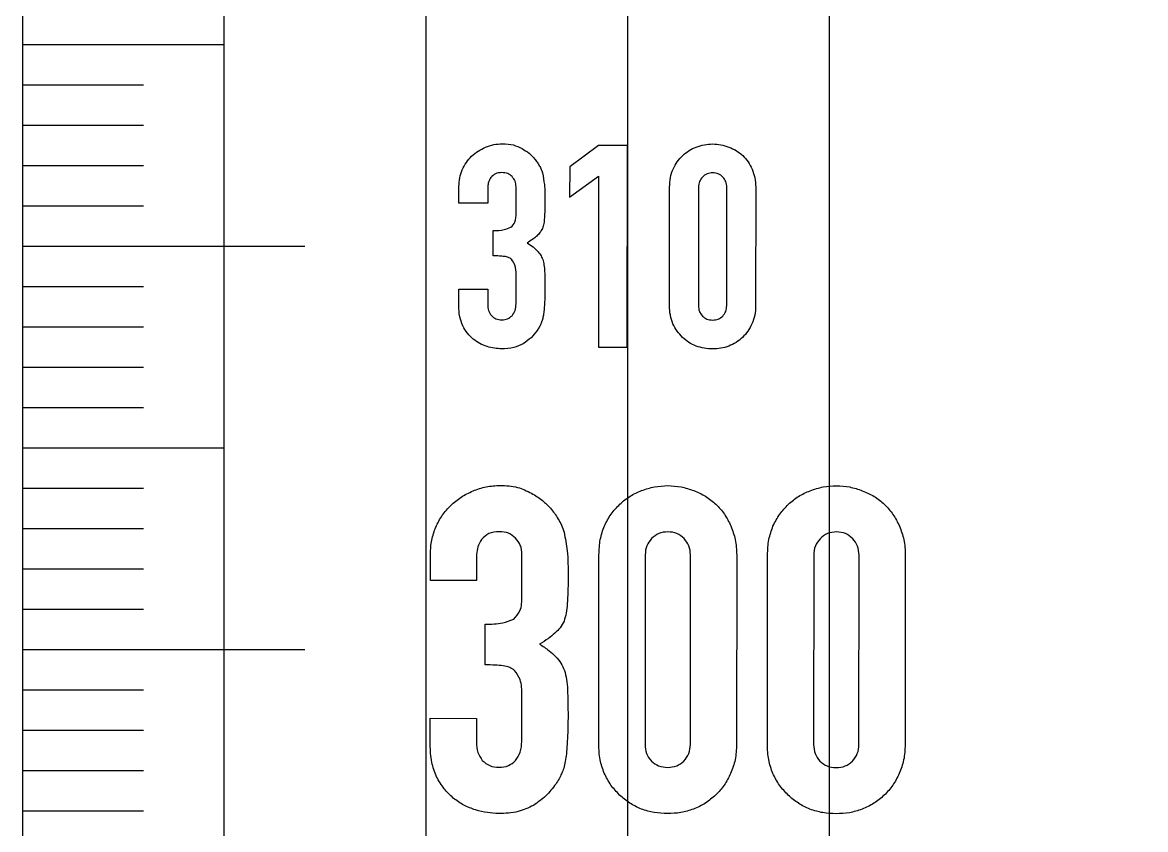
# Model space of a CAD drawing. Header units: millimetres. Extents: x 0 to 736, y 0 to 580.
# Drawn here: x 0 to 27.85, y 295.53 to 315.55 of the extents above; entities that cross this region are included whole.
import ezdxf

# ---------------------------------------------------------------- set-up
doc = ezdxf.new("R2010")
doc.units = ezdxf.units.MM
doc.layers.get('0').update_dxf_attribs({"linetype": 'CONTINUOUS'})

msp = doc.modelspace()

# ---------------------------------------------------------------- linework, layer by layer
for p, q in [((0, 315), (5, 315)), ((0, 314), (3, 314)), ((0, 313), (3, 313)), ((0, 312), (3, 312)), ((10.821, 311.066), (10.821, 311.481)), ((11.538, 311.473), (11.537, 311.066)), ((12.239, 310.826), (12.24, 311.473)), ((16.044, 308.527), (16.046, 311.462)), ((16.762, 311.462), (16.76, 308.527)), ((17.462, 308.526), (17.465, 311.461)), ((18.181, 311.461), (18.179, 308.525)), ((11.537, 311.066), (10.821, 311.066)), ((0, 311), (3, 311)), ((11.67, 309.76), (11.67, 310.392)), ((0, 310), (7, 310)), ((12.238, 308.572), (12.238, 309.289)), ((0, 309), (3, 309)), ((10.819, 308.524), (10.819, 308.932)), ((10.819, 308.932), (11.536, 308.931)), ((11.536, 308.931), (11.535, 308.559)), ((0, 308), (3, 308)), ((0, 307), (3, 307)), ((0, 306), (3, 306)), ((0, 305), (5, 305)), ((0, 304), (3, 304)), ((0, 303), (3, 303)), ((10.114, 301.709), (10.114, 302.371)), ((11.26, 302.359), (11.26, 301.708)), ((12.383, 301.325), (12.384, 302.358)), ((14.29, 297.649), (14.294, 302.346)), ((15.44, 302.345), (15.436, 297.648)), ((16.56, 297.647), (16.564, 302.344)), ((17.71, 302.343), (17.706, 297.646)), ((18.47, 297.646), (18.474, 302.342)), ((19.62, 302.341), (19.616, 297.645)), ((20.74, 297.644), (20.743, 302.341)), ((21.89, 302.34), (21.886, 297.643)), ((0, 302), (3, 302)), ((11.26, 301.708), (10.114, 301.709)), ((0, 301), (3, 301)), ((11.472, 299.618), (11.472, 300.629)), ((0, 300), (7, 300)), ((0, 299), (3, 299)), ((12.38, 297.718), (12.381, 298.864)), ((10.11, 297.641), (10.111, 298.293)), ((10.111, 298.293), (11.257, 298.292)), ((11.257, 298.292), (11.257, 297.696)), ((0, 298), (3, 298)), ((0, 297), (3, 297)), ((0, 296), (3, 296))]:
    msp.add_line(p, q)
for points in [[(334.863, 0), (0, 580), (0, 0)], [(326.203, 5), (5, 5), (5, 561.34)], [(317.543, 10), (10, 542.679), (10, 10)], [(308.882, 15), (15, 524.019), (15, 15)], [(300.222, 20), (20, 505.359), (20, 20)], [(14.284, 311.738), (14.28, 307.496), (14.997, 307.496), (15.001, 312.496), (14.284, 312.496), (13.568, 311.97), (13.567, 311.212)]]:
    msp.add_lwpolyline(points, close=True)
for points, knots in [([(11.138, 312.232), (11.19, 312.276), (11.294, 312.367), (11.419, 312.426), (11.482, 312.456)], [0, 0, 0, 0, 0.02037198, 0.04126383, 0.04126383, 0.04126383, 0.04126383]), ([(11.482, 312.456), (11.549, 312.481), (11.686, 312.53), (11.83, 312.537), (11.904, 312.54)], [0, 0, 0, 0, 0.02132335, 0.0431947, 0.0431947, 0.0431947, 0.0431947]), ([(11.904, 312.54), (11.995, 312.537), (12.165, 312.53), (12.317, 312.455), (12.388, 312.42)], [0, 0, 0, 0, 0.02702625, 0.05040301, 0.05040301, 0.05040301, 0.05040301]), ([(16.37, 312.249), (16.421, 312.293), (16.522, 312.38), (16.646, 312.433), (16.707, 312.459)], [0, 0, 0, 0, 0.02001715, 0.03996019, 0.03996019, 0.03996019, 0.03996019]), ([(16.707, 312.459), (16.773, 312.482), (16.905, 312.527), (17.045, 312.533), (17.114, 312.536)], [0, 0, 0, 0, 0.02083571, 0.04164184, 0.04164184, 0.04164184, 0.04164184]), ([(17.114, 312.536), (17.183, 312.533), (17.321, 312.527), (17.45, 312.481), (17.515, 312.459)], [0, 0, 0, 0, 0.0206313, 0.04096164, 0.04096164, 0.04096164, 0.04096164]), ([(17.515, 312.459), (17.578, 312.432), (17.704, 312.38), (17.807, 312.292), (17.859, 312.248)], [0, 0, 0, 0, 0.02041726, 0.04057331, 0.04057331, 0.04057331, 0.04057331]), ([(10.906, 311.895), (10.936, 311.958), (10.997, 312.082), (11.091, 312.182), (11.138, 312.232)], [0, 0, 0, 0, 0.02082092, 0.04112014, 0.04112014, 0.04112014, 0.04112014]), ([(12.388, 312.42), (12.448, 312.385), (12.556, 312.32), (12.643, 312.229), (12.683, 312.188)], [0, 0, 0, 0, 0.0206455, 0.03765689, 0.03765689, 0.03765689, 0.03765689]), ([(12.683, 312.188), (12.705, 312.161), (12.748, 312.107), (12.785, 312.048), (12.802, 312.02)], [0, 0, 0, 0, 0.01063996, 0.02067161, 0.02067161, 0.02067161, 0.02067161]), ([(16.131, 311.912), (16.163, 311.975), (16.227, 312.098), (16.323, 312.199), (16.37, 312.249)], [0, 0, 0, 0, 0.02107908, 0.04149266, 0.04149266, 0.04149266, 0.04149266]), ([(17.859, 312.248), (17.905, 312.198), (18, 312.097), (18.06, 311.973), (18.09, 311.91)], [0, 0, 0, 0, 0.02029925, 0.04112017, 0.04112017, 0.04112017, 0.04112017]), ([(10.821, 311.481), (10.825, 311.552), (10.832, 311.695), (10.881, 311.828), (10.906, 311.895)], [0, 0, 0, 0, 0.02134719, 0.04250294, 0.04250294, 0.04250294, 0.04250294]), ([(12.802, 312.02), (12.82, 311.989), (12.858, 311.925), (12.881, 311.854), (12.893, 311.816)], [0, 0, 0, 0, 0.01060662, 0.02238105, 0.02238105, 0.02238105, 0.02238105]), ([(16.046, 311.462), (16.049, 311.543), (16.055, 311.697), (16.106, 311.842), (16.131, 311.912)], [0, 0, 0, 0, 0.02396916, 0.04596419, 0.04596419, 0.04596419, 0.04596419]), ([(18.09, 311.91), (18.117, 311.841), (18.172, 311.696), (18.178, 311.541), (18.181, 311.461)], [0, 0, 0, 0, 0.02215211, 0.04613734, 0.04613734, 0.04613734, 0.04613734]), ([(11.615, 311.705), (11.593, 311.667), (11.55, 311.595), (11.542, 311.512), (11.538, 311.473)], [0, 0, 0, 0, 0.01311202, 0.02468579, 0.02468579, 0.02468579, 0.02468579]), ([(11.889, 311.824), (11.832, 311.821), (11.725, 311.815), (11.65, 311.74), (11.615, 311.705)], [0, 0, 0, 0, 0.0165978, 0.03082806, 0.03082806, 0.03082806, 0.03082806]), ([(12.142, 311.725), (12.107, 311.754), (12.034, 311.815), (11.939, 311.821), (11.889, 311.824)], [0, 0, 0, 0, 0.01314721, 0.0277516, 0.0277516, 0.0277516, 0.0277516]), ([(12.24, 311.473), (12.236, 311.521), (12.229, 311.616), (12.17, 311.69), (12.142, 311.725)], [0, 0, 0, 0, 0.0142584, 0.02769779, 0.02769779, 0.02769779, 0.02769779]), ([(12.893, 311.816), (12.912, 311.72), (12.955, 311.493), (12.956, 311.262), (12.956, 311.128)], [0, 0, 0, 0, 0.02917972, 0.06923897, 0.06923897, 0.06923897, 0.06923897]), ([(16.861, 311.715), (16.832, 311.679), (16.773, 311.605), (16.766, 311.511), (16.762, 311.462)], [0, 0, 0, 0, 0.01343938, 0.02769777, 0.02769777, 0.02769777, 0.02769777]), ([(17.114, 311.82), (17.065, 311.816), (16.969, 311.808), (16.897, 311.745), (16.861, 311.715)], [0, 0, 0, 0, 0.01428975, 0.0280251, 0.0280251, 0.0280251, 0.0280251]), ([(17.367, 311.714), (17.331, 311.745), (17.258, 311.808), (17.163, 311.816), (17.114, 311.82)], [0, 0, 0, 0, 0.0137354, 0.02802509, 0.02802509, 0.02802509, 0.02802509]), ([(17.465, 311.461), (17.461, 311.51), (17.454, 311.604), (17.395, 311.678), (17.367, 311.714)], [0, 0, 0, 0, 0.01425838, 0.02769777, 0.02769777, 0.02769777, 0.02769777]), ([(12.956, 311.128), (12.956, 311.049), (12.955, 310.909), (12.946, 310.769), (12.942, 310.707)], [0, 0, 0, 0, 0.02352792, 0.04216726, 0.04216726, 0.04216726, 0.04216726]), ([(12.113, 310.468), (12.149, 310.509), (12.239, 310.609), (12.239, 310.746), (12.239, 310.826)], [0, 0, 0, 0, 0.01594138, 0.03915606, 0.03915606, 0.03915606, 0.03915606]), ([(12.942, 310.707), (12.938, 310.657), (12.933, 310.566), (12.905, 310.479), (12.892, 310.44)], [0, 0, 0, 0, 0.01483158, 0.02722704, 0.02722704, 0.02722704, 0.02722704]), ([(11.67, 310.392), (11.762, 310.391), (11.915, 310.39), (12.057, 310.446), (12.113, 310.468)], [0, 0, 0, 0, 0.02728052, 0.04526854, 0.04526854, 0.04526854, 0.04526854]), ([(12.752, 310.25), (12.718, 310.223), (12.643, 310.16), (12.559, 310.11), (12.513, 310.082)], [0, 0, 0, 0, 0.01299632, 0.02926209, 0.02926209, 0.02926209, 0.02926209]), ([(12.892, 310.44), (12.874, 310.404), (12.838, 310.333), (12.78, 310.278), (12.752, 310.25)], [0, 0, 0, 0, 0.01195497, 0.02375426, 0.02375426, 0.02375426, 0.02375426]), ([(12.513, 310.082), (12.563, 310.05), (12.654, 309.992), (12.731, 309.918), (12.765, 309.885)], [0, 0, 0, 0, 0.01792106, 0.03209272, 0.03209272, 0.03209272, 0.03209272]), ([(11.951, 309.745), (11.91, 309.749), (11.816, 309.759), (11.722, 309.759), (11.67, 309.76)], [0, 0, 0, 0, 0.01233441, 0.02813887, 0.02813887, 0.02813887, 0.02813887]), ([(12.126, 309.675), (12.102, 309.692), (12.049, 309.729), (11.985, 309.74), (11.951, 309.745)], [0, 0, 0, 0, 0.00882186, 0.0191263, 0.0191263, 0.0191263, 0.0191263]), ([(12.238, 309.289), (12.239, 309.373), (12.239, 309.515), (12.159, 309.629), (12.126, 309.675)], [0, 0, 0, 0, 0.02456423, 0.04109411, 0.04109411, 0.04109411, 0.04109411]), ([(12.765, 309.885), (12.794, 309.854), (12.85, 309.791), (12.882, 309.713), (12.899, 309.674)], [0, 0, 0, 0, 0.01261239, 0.02509703, 0.02509703, 0.02509703, 0.02509703]), ([(12.899, 309.674), (12.911, 309.628), (12.938, 309.529), (12.944, 309.427), (12.948, 309.372)], [0, 0, 0, 0, 0.01426486, 0.0306684, 0.0306684, 0.0306684, 0.0306684]), ([(12.948, 309.372), (12.95, 309.308), (12.954, 309.163), (12.954, 309.018), (12.954, 308.937)], [0, 0, 0, 0, 0.01931897, 0.04354713, 0.04354713, 0.04354713, 0.04354713]), ([(12.954, 308.937), (12.954, 308.862), (12.953, 308.726), (12.944, 308.59), (12.94, 308.53)], [0, 0, 0, 0, 0.02247465, 0.04076343, 0.04076343, 0.04076343, 0.04076343]), ([(11.535, 308.559), (11.538, 308.506), (11.544, 308.404), (11.6, 308.319), (11.626, 308.278)], [0, 0, 0, 0, 0.01561713, 0.02999284, 0.02999284, 0.02999284, 0.02999284]), ([(12.139, 308.277), (12.168, 308.319), (12.228, 308.408), (12.234, 308.515), (12.238, 308.572)], [0, 0, 0, 0, 0.01493826, 0.03162308, 0.03162308, 0.03162308, 0.03162308]), ([(10.917, 308.026), (10.888, 308.1), (10.827, 308.261), (10.822, 308.432), (10.819, 308.524)], [0, 0, 0, 0, 0.0238176, 0.05114045, 0.05114045, 0.05114045, 0.05114045]), ([(11.626, 308.278), (11.663, 308.247), (11.737, 308.184), (11.836, 308.176), (11.886, 308.172)], [0, 0, 0, 0, 0.01387937, 0.02868706, 0.02868706, 0.02868706, 0.02868706]), ([(11.886, 308.172), (11.936, 308.176), (12.033, 308.183), (12.105, 308.247), (12.139, 308.277)], [0, 0, 0, 0, 0.01463495, 0.02808462, 0.02808462, 0.02808462, 0.02808462]), ([(12.94, 308.53), (12.937, 308.48), (12.933, 308.391), (12.918, 308.302), (12.912, 308.263)], [0, 0, 0, 0, 0.01478478, 0.02685139, 0.02685139, 0.02685139, 0.02685139]), ([(16.128, 308.078), (16.103, 308.147), (16.052, 308.293), (16.047, 308.447), (16.044, 308.527)], [0, 0, 0, 0, 0.02199501, 0.04596421, 0.04596421, 0.04596421, 0.04596421]), ([(16.76, 308.527), (16.764, 308.477), (16.771, 308.381), (16.83, 308.304), (16.858, 308.267)], [0, 0, 0, 0, 0.01443138, 0.02831409, 0.02831409, 0.02831409, 0.02831409]), ([(16.858, 308.267), (16.894, 308.238), (16.968, 308.179), (17.062, 308.172), (17.111, 308.168)], [0, 0, 0, 0, 0.01343937, 0.02769775, 0.02769775, 0.02769775, 0.02769775]), ([(17.111, 308.168), (17.16, 308.172), (17.254, 308.179), (17.328, 308.238), (17.364, 308.266)], [0, 0, 0, 0, 0.01425839, 0.02769774, 0.02769774, 0.02769774, 0.02769774]), ([(17.364, 308.266), (17.392, 308.304), (17.451, 308.381), (17.459, 308.477), (17.462, 308.526)], [0, 0, 0, 0, 0.01388274, 0.02831408, 0.02831408, 0.02831408, 0.02831408]), ([(18.179, 308.525), (18.175, 308.445), (18.169, 308.29), (18.114, 308.145), (18.087, 308.076)], [0, 0, 0, 0, 0.02398523, 0.04613736, 0.04613736, 0.04613736, 0.04613736]), ([(11.177, 307.695), (11.127, 307.742), (11.023, 307.838), (10.953, 307.962), (10.917, 308.026)], [0, 0, 0, 0, 0.02036063, 0.04222777, 0.04222777, 0.04222777, 0.04222777]), ([(12.855, 308.073), (12.842, 308.047), (12.815, 307.991), (12.781, 307.939), (12.764, 307.912)], [0, 0, 0, 0, 0.00887237, 0.01856809, 0.01856809, 0.01856809, 0.01856809]), ([(12.912, 308.263), (12.904, 308.228), (12.891, 308.163), (12.867, 308.102), (12.855, 308.073)], [0, 0, 0, 0, 0.01064577, 0.01981037, 0.01981037, 0.01981037, 0.01981037]), ([(16.366, 307.74), (16.319, 307.79), (16.224, 307.891), (16.16, 308.015), (16.128, 308.078)], [0, 0, 0, 0, 0.02041353, 0.04149263, 0.04149263, 0.04149263, 0.04149263]), ([(18.087, 308.076), (18.056, 308.013), (17.996, 307.889), (17.902, 307.789), (17.855, 307.739)], [0, 0, 0, 0, 0.02082092, 0.04112014, 0.04112014, 0.04112014, 0.04112014]), ([(12.764, 307.912), (12.716, 307.849), (12.618, 307.721), (12.486, 307.629), (12.419, 307.582)], [0, 0, 0, 0, 0.02367027, 0.04793721, 0.04793721, 0.04793721, 0.04793721]), ([(16.703, 307.522), (16.642, 307.551), (16.519, 307.607), (16.417, 307.696), (16.366, 307.74)], [0, 0, 0, 0, 0.02018042, 0.04030582, 0.04030582, 0.04030582, 0.04030582]), ([(17.855, 307.739), (17.803, 307.695), (17.699, 307.606), (17.574, 307.55), (17.511, 307.522)], [0, 0, 0, 0, 0.02026353, 0.04091276, 0.04091276, 0.04091276, 0.04091276]), ([(11.52, 307.512), (11.459, 307.534), (11.335, 307.578), (11.229, 307.656), (11.177, 307.695)], [0, 0, 0, 0, 0.01952845, 0.03915135, 0.03915135, 0.03915135, 0.03915135]), ([(11.879, 307.456), (11.82, 307.459), (11.699, 307.464), (11.582, 307.496), (11.52, 307.512)], [0, 0, 0, 0, 0.01743727, 0.03634665, 0.03634665, 0.03634665, 0.03634665]), ([(12.419, 307.582), (12.342, 307.545), (12.171, 307.465), (11.982, 307.459), (11.879, 307.456)], [0, 0, 0, 0, 0.02552659, 0.05606275, 0.05606275, 0.05606275, 0.05606275]), ([(17.11, 307.452), (17.041, 307.455), (16.902, 307.461), (16.769, 307.502), (16.703, 307.522)], [0, 0, 0, 0, 0.02079057, 0.04148602, 0.04148602, 0.04148602, 0.04148602]), ([(17.511, 307.522), (17.446, 307.501), (17.316, 307.46), (17.179, 307.455), (17.11, 307.452)], [0, 0, 0, 0, 0.02018659, 0.04080219, 0.04080219, 0.04080219, 0.04080219]), ([(10.621, 303.573), (10.703, 303.645), (10.871, 303.789), (11.071, 303.884), (11.172, 303.932)], [0, 0, 0, 0, 0.03259517, 0.06602214, 0.06602214, 0.06602214, 0.06602214]), ([(11.172, 303.932), (11.279, 303.972), (11.497, 304.051), (11.729, 304.062), (11.846, 304.067)], [0, 0, 0, 0, 0.03411736, 0.06911155, 0.06911155, 0.06911155, 0.06911155]), ([(11.846, 304.067), (11.992, 304.061), (12.264, 304.051), (12.508, 303.931), (12.621, 303.875)], [0, 0, 0, 0, 0.04324201, 0.08064483, 0.08064483, 0.08064483, 0.08064483]), ([(12.621, 303.875), (12.716, 303.818), (12.89, 303.715), (13.029, 303.57), (13.093, 303.504)], [0, 0, 0, 0, 0.0330328, 0.06025102, 0.06025102, 0.06025102, 0.06025102]), ([(14.812, 303.604), (14.893, 303.674), (15.056, 303.814), (15.253, 303.898), (15.351, 303.94)], [0, 0, 0, 0, 0.03202745, 0.06393636, 0.06393636, 0.06393636, 0.06393636]), ([(15.351, 303.94), (15.457, 303.976), (15.669, 304.048), (15.892, 304.058), (16.003, 304.063)], [0, 0, 0, 0, 0.03333714, 0.06662693, 0.06662693, 0.06662693, 0.06662693]), ([(16.003, 304.063), (16.114, 304.058), (16.333, 304.048), (16.541, 303.975), (16.644, 303.939)], [0, 0, 0, 0, 0.0330101, 0.06553862, 0.06553862, 0.06553862, 0.06553862]), ([(16.644, 303.939), (16.745, 303.897), (16.946, 303.814), (17.112, 303.672), (17.194, 303.602)], [0, 0, 0, 0, 0.03266769, 0.06491734, 0.06491734, 0.06491734, 0.06491734]), ([(18.992, 303.6), (19.073, 303.671), (19.236, 303.81), (19.433, 303.895), (19.531, 303.937)], [0, 0, 0, 0, 0.0320274, 0.06393637, 0.06393637, 0.06393637, 0.06393637]), ([(19.531, 303.937), (19.637, 303.973), (19.848, 304.045), (20.072, 304.055), (20.183, 304.06)], [0, 0, 0, 0, 0.0333372, 0.06662693, 0.06662693, 0.06662693, 0.06662693]), ([(20.183, 304.06), (20.294, 304.055), (20.513, 304.045), (20.72, 303.972), (20.823, 303.936)], [0, 0, 0, 0, 0.0330101, 0.06553868, 0.06553868, 0.06553868, 0.06553868]), ([(20.823, 303.936), (20.925, 303.894), (21.126, 303.811), (21.291, 303.669), (21.374, 303.598)], [0, 0, 0, 0, 0.03266764, 0.06491724, 0.06491724, 0.06491724, 0.06491724]), ([(10.25, 303.034), (10.298, 303.135), (10.395, 303.334), (10.546, 303.494), (10.621, 303.573)], [0, 0, 0, 0, 0.03331349, 0.06579225, 0.06579225, 0.06579225, 0.06579225]), ([(14.429, 303.065), (14.481, 303.165), (14.583, 303.363), (14.737, 303.524), (14.812, 303.604)], [0, 0, 0, 0, 0.03372656, 0.06638821, 0.06638821, 0.06638821, 0.06638821]), ([(17.194, 303.602), (17.269, 303.522), (17.42, 303.362), (17.516, 303.163), (17.564, 303.062)], [0, 0, 0, 0, 0.03247873, 0.06579218, 0.06579218, 0.06579218, 0.06579218]), ([(18.609, 303.061), (18.661, 303.162), (18.763, 303.36), (18.916, 303.521), (18.992, 303.6)], [0, 0, 0, 0, 0.03372656, 0.06638821, 0.06638821, 0.06638821, 0.06638821]), ([(21.374, 303.598), (21.448, 303.519), (21.6, 303.358), (21.695, 303.16), (21.744, 303.059)], [0, 0, 0, 0, 0.03247873, 0.06579218, 0.06579218, 0.06579218, 0.06579218]), ([(13.093, 303.504), (13.128, 303.46), (13.197, 303.374), (13.255, 303.28), (13.283, 303.234)], [0, 0, 0, 0, 0.01702396, 0.03307456, 0.03307456, 0.03307456, 0.03307456]), ([(10.114, 302.371), (10.12, 302.486), (10.131, 302.714), (10.21, 302.928), (10.25, 303.034)], [0, 0, 0, 0, 0.0341555, 0.06800466, 0.06800466, 0.06800466, 0.06800466]), ([(13.283, 303.234), (13.312, 303.185), (13.374, 303.082), (13.41, 302.968), (13.429, 302.908)], [0, 0, 0, 0, 0.01697059, 0.03580969, 0.03580969, 0.03580969, 0.03580969]), ([(14.294, 302.346), (14.299, 302.474), (14.308, 302.721), (14.39, 302.953), (14.429, 303.065)], [0, 0, 0, 0, 0.03835068, 0.07354274, 0.07354274, 0.07354274, 0.07354274]), ([(17.564, 303.062), (17.607, 302.951), (17.695, 302.72), (17.705, 302.472), (17.71, 302.343)], [0, 0, 0, 0, 0.0354434, 0.07381979, 0.07381979, 0.07381979, 0.07381979]), ([(18.474, 302.342), (18.478, 302.471), (18.487, 302.718), (18.57, 302.95), (18.609, 303.061)], [0, 0, 0, 0, 0.03835068, 0.07354275, 0.07354275, 0.07354275, 0.07354275]), ([(21.744, 303.059), (21.787, 302.948), (21.875, 302.716), (21.885, 302.468), (21.89, 302.34)], [0, 0, 0, 0, 0.03544342, 0.0738198, 0.0738198, 0.0738198, 0.0738198]), ([(11.384, 302.73), (11.348, 302.669), (11.28, 302.554), (11.267, 302.421), (11.26, 302.359)], [0, 0, 0, 0, 0.02097919, 0.03949722, 0.03949722, 0.03949722, 0.03949722]), ([(11.823, 302.921), (11.731, 302.916), (11.56, 302.906), (11.44, 302.786), (11.384, 302.73)], [0, 0, 0, 0, 0.02655646, 0.04932489, 0.04932489, 0.04932489, 0.04932489]), ([(12.227, 302.763), (12.172, 302.809), (12.055, 302.906), (11.903, 302.916), (11.823, 302.921)], [0, 0, 0, 0, 0.02103555, 0.04440256, 0.04440256, 0.04440256, 0.04440256]), ([(12.384, 302.358), (12.378, 302.436), (12.367, 302.587), (12.273, 302.706), (12.227, 302.763)], [0, 0, 0, 0, 0.02281343, 0.04431641, 0.04431641, 0.04431641, 0.04431641]), ([(13.429, 302.908), (13.458, 302.755), (13.528, 302.392), (13.529, 302.021), (13.53, 301.807)], [0, 0, 0, 0, 0.0466875, 0.1107824, 0.1107824, 0.1107824, 0.1107824]), ([(15.598, 302.749), (15.552, 302.692), (15.457, 302.574), (15.446, 302.423), (15.44, 302.345)], [0, 0, 0, 0, 0.02150297, 0.04431639, 0.04431639, 0.04431639, 0.04431639]), ([(16.002, 302.917), (15.924, 302.911), (15.771, 302.898), (15.655, 302.798), (15.598, 302.749)], [0, 0, 0, 0, 0.02286357, 0.04484016, 0.04484016, 0.04484016, 0.04484016]), ([(16.407, 302.749), (16.35, 302.798), (16.234, 302.898), (16.08, 302.911), (16.002, 302.917)], [0, 0, 0, 0, 0.02197664, 0.04484015, 0.04484015, 0.04484015, 0.04484015]), ([(16.564, 302.344), (16.558, 302.422), (16.547, 302.573), (16.453, 302.691), (16.407, 302.749)], [0, 0, 0, 0, 0.02281343, 0.04431639, 0.04431639, 0.04431639, 0.04431639]), ([(19.777, 302.746), (19.732, 302.689), (19.637, 302.57), (19.626, 302.419), (19.62, 302.341)], [0, 0, 0, 0, 0.02150297, 0.04431639, 0.04431639, 0.04431639, 0.04431639]), ([(20.182, 302.914), (20.104, 302.908), (19.951, 302.895), (19.834, 302.795), (19.777, 302.746)], [0, 0, 0, 0, 0.02286357, 0.0448402, 0.0448402, 0.0448402, 0.0448402]), ([(20.586, 302.745), (20.53, 302.794), (20.413, 302.895), (20.26, 302.908), (20.182, 302.914)], [0, 0, 0, 0, 0.02197659, 0.0448401, 0.0448401, 0.0448401, 0.0448401]), ([(20.743, 302.341), (20.738, 302.418), (20.727, 302.57), (20.632, 302.688), (20.586, 302.745)], [0, 0, 0, 0, 0.02281343, 0.04431646, 0.04431646, 0.04431646, 0.04431646]), ([(13.53, 301.807), (13.529, 301.681), (13.528, 301.456), (13.513, 301.232), (13.507, 301.133)], [0, 0, 0, 0, 0.03764464, 0.06746757, 0.06746757, 0.06746757, 0.06746757]), ([(12.18, 300.752), (12.239, 300.817), (12.383, 300.977), (12.383, 301.195), (12.383, 301.325)], [0, 0, 0, 0, 0.0255062, 0.06264974, 0.06264974, 0.06264974, 0.06264974]), ([(13.507, 301.133), (13.502, 301.054), (13.492, 300.908), (13.448, 300.769), (13.428, 300.706)], [0, 0, 0, 0, 0.02373059, 0.04356334, 0.04356334, 0.04356334, 0.04356334]), ([(11.472, 300.629), (11.62, 300.628), (11.864, 300.627), (12.09, 300.716), (12.18, 300.752)], [0, 0, 0, 0, 0.04364884, 0.07242966, 0.07242966, 0.07242966, 0.07242966]), ([(13.428, 300.706), (13.399, 300.649), (13.341, 300.534), (13.249, 300.446), (13.203, 300.403)], [0, 0, 0, 0, 0.01912794, 0.03800677, 0.03800677, 0.03800677, 0.03800677]), ([(13.203, 300.403), (13.149, 300.358), (13.029, 300.259), (12.895, 300.178), (12.82, 300.133)], [0, 0, 0, 0, 0.02079412, 0.04681937, 0.04681937, 0.04681937, 0.04681937]), ([(12.82, 300.133), (12.901, 300.082), (13.046, 299.989), (13.17, 299.871), (13.225, 299.818)], [0, 0, 0, 0, 0.0286737, 0.05134836, 0.05134836, 0.05134836, 0.05134836]), ([(13.225, 299.818), (13.27, 299.768), (13.36, 299.668), (13.412, 299.543), (13.438, 299.481)], [0, 0, 0, 0, 0.02017979, 0.04015524, 0.04015524, 0.04015524, 0.04015524]), ([(11.921, 299.595), (11.856, 299.601), (11.706, 299.616), (11.556, 299.617), (11.472, 299.618)], [0, 0, 0, 0, 0.01973502, 0.04502217, 0.04502217, 0.04502217, 0.04502217]), ([(12.202, 299.482), (12.163, 299.51), (12.078, 299.569), (11.976, 299.586), (11.921, 299.595)], [0, 0, 0, 0, 0.01411499, 0.03060211, 0.03060211, 0.03060211, 0.03060211]), ([(12.381, 298.864), (12.382, 298.999), (12.383, 299.226), (12.254, 299.409), (12.202, 299.482)], [0, 0, 0, 0, 0.03930274, 0.06575053, 0.06575053, 0.06575053, 0.06575053]), ([(13.438, 299.481), (13.458, 299.408), (13.501, 299.249), (13.511, 299.086), (13.516, 298.998)], [0, 0, 0, 0, 0.02282377, 0.04906946, 0.04906946, 0.04906946, 0.04906946]), ([(13.516, 298.998), (13.519, 298.895), (13.526, 298.663), (13.527, 298.431), (13.527, 298.301)], [0, 0, 0, 0, 0.03091036, 0.06967544, 0.06967544, 0.06967544, 0.06967544]), ([(13.527, 298.301), (13.526, 298.181), (13.525, 297.964), (13.51, 297.747), (13.504, 297.65)], [0, 0, 0, 0, 0.0359594, 0.06522152, 0.06522152, 0.06522152, 0.06522152]), ([(11.257, 297.696), (11.262, 297.612), (11.271, 297.449), (11.36, 297.312), (11.402, 297.247)], [0, 0, 0, 0, 0.02498739, 0.04798851, 0.04798851, 0.04798851, 0.04798851]), ([(12.223, 297.246), (12.268, 297.313), (12.366, 297.455), (12.375, 297.627), (12.38, 297.718)], [0, 0, 0, 0, 0.02390118, 0.05059693, 0.05059693, 0.05059693, 0.05059693]), ([(10.267, 296.843), (10.221, 296.963), (10.123, 297.219), (10.115, 297.494), (10.11, 297.641)], [0, 0, 0, 0, 0.03810819, 0.08182477, 0.08182477, 0.08182477, 0.08182477]), ([(13.504, 297.65), (13.5, 297.571), (13.492, 297.428), (13.469, 297.286), (13.458, 297.223)], [0, 0, 0, 0, 0.02365557, 0.04296215, 0.04296215, 0.04296215, 0.04296215]), ([(14.425, 296.93), (14.385, 297.041), (14.303, 297.274), (14.295, 297.52), (14.29, 297.649)], [0, 0, 0, 0, 0.03519209, 0.07354268, 0.07354268, 0.07354268, 0.07354268]), ([(15.436, 297.648), (15.442, 297.57), (15.454, 297.415), (15.547, 297.293), (15.593, 297.232)], [0, 0, 0, 0, 0.02309011, 0.04530245, 0.04530245, 0.04530245, 0.04530245]), ([(16.402, 297.232), (16.448, 297.292), (16.542, 297.415), (16.554, 297.569), (16.56, 297.647)], [0, 0, 0, 0, 0.02221232, 0.04530244, 0.04530244, 0.04530244, 0.04530244]), ([(17.706, 297.646), (17.701, 297.518), (17.691, 297.27), (17.602, 297.038), (17.559, 296.927)], [0, 0, 0, 0, 0.03837636, 0.07381973, 0.07381973, 0.07381973, 0.07381973]), ([(18.604, 296.927), (18.565, 297.038), (18.483, 297.27), (18.475, 297.517), (18.47, 297.646)], [0, 0, 0, 0, 0.03519211, 0.07354269, 0.07354269, 0.07354269, 0.07354269]), ([(19.616, 297.645), (19.622, 297.566), (19.634, 297.412), (19.727, 297.289), (19.773, 297.229)], [0, 0, 0, 0, 0.02309011, 0.04530246, 0.04530246, 0.04530246, 0.04530246]), ([(20.582, 297.228), (20.628, 297.289), (20.722, 297.411), (20.734, 297.565), (20.74, 297.644)], [0, 0, 0, 0, 0.02221239, 0.0453025, 0.0453025, 0.0453025, 0.0453025]), ([(21.886, 297.643), (21.881, 297.514), (21.871, 297.266), (21.782, 297.035), (21.739, 296.924)], [0, 0, 0, 0, 0.03837635, 0.07381974, 0.07381974, 0.07381974, 0.07381974]), ([(11.402, 297.247), (11.46, 297.198), (11.58, 297.096), (11.737, 297.084), (11.818, 297.078)], [0, 0, 0, 0, 0.02220702, 0.0458993, 0.0458993, 0.0458993, 0.0458993]), ([(11.818, 297.078), (11.898, 297.084), (12.052, 297.095), (12.167, 297.197), (12.223, 297.246)], [0, 0, 0, 0, 0.02341591, 0.04493542, 0.04493542, 0.04493542, 0.04493542]), ([(13.458, 297.223), (13.447, 297.167), (13.426, 297.063), (13.387, 296.965), (13.368, 296.919)], [0, 0, 0, 0, 0.01703326, 0.03169659, 0.03169659, 0.03169659, 0.03169659]), ([(15.593, 297.232), (15.651, 297.186), (15.769, 297.092), (15.92, 297.08), (15.998, 297.075)], [0, 0, 0, 0, 0.02150298, 0.04431639, 0.04431639, 0.04431639, 0.04431639]), ([(15.998, 297.075), (16.075, 297.08), (16.227, 297.091), (16.345, 297.186), (16.402, 297.232)], [0, 0, 0, 0, 0.02281341, 0.04431639, 0.04431639, 0.04431639, 0.04431639]), ([(19.773, 297.229), (19.83, 297.183), (19.948, 297.088), (20.1, 297.077), (20.177, 297.071)], [0, 0, 0, 0, 0.02150303, 0.04431644, 0.04431644, 0.04431644, 0.04431644]), ([(20.177, 297.071), (20.255, 297.077), (20.406, 297.088), (20.525, 297.183), (20.582, 297.228)], [0, 0, 0, 0, 0.02281341, 0.04431634, 0.04431634, 0.04431634, 0.04431634]), ([(13.368, 296.919), (13.348, 296.877), (13.304, 296.788), (13.25, 296.705), (13.222, 296.661)], [0, 0, 0, 0, 0.01419584, 0.02970894, 0.02970894, 0.02970894, 0.02970894]), ([(14.806, 296.39), (14.731, 296.47), (14.578, 296.631), (14.476, 296.829), (14.425, 296.93)], [0, 0, 0, 0, 0.03266167, 0.06638826, 0.06638826, 0.06638826, 0.06638826]), ([(17.559, 296.927), (17.511, 296.827), (17.414, 296.628), (17.263, 296.468), (17.188, 296.388)], [0, 0, 0, 0, 0.03331348, 0.06579223, 0.06579223, 0.06579223, 0.06579223]), ([(18.986, 296.387), (18.911, 296.466), (18.758, 296.628), (18.656, 296.826), (18.604, 296.927)], [0, 0, 0, 0, 0.03266167, 0.06638826, 0.06638826, 0.06638826, 0.06638826]), ([(21.739, 296.924), (21.69, 296.823), (21.594, 296.625), (21.443, 296.464), (21.368, 296.385)], [0, 0, 0, 0, 0.03331348, 0.06579223, 0.06579223, 0.06579223, 0.06579223]), ([(10.682, 296.315), (10.602, 296.389), (10.437, 296.544), (10.325, 296.741), (10.267, 296.843)], [0, 0, 0, 0, 0.032577, 0.06756439, 0.06756439, 0.06756439, 0.06756439]), ([(13.222, 296.661), (13.145, 296.56), (12.989, 296.356), (12.778, 296.208), (12.671, 296.133)], [0, 0, 0, 0, 0.03787246, 0.07669953, 0.07669953, 0.07669953, 0.07669953]), ([(11.233, 296.022), (11.134, 296.057), (10.936, 296.127), (10.767, 296.252), (10.682, 296.315)], [0, 0, 0, 0, 0.03124549, 0.06264216, 0.06264216, 0.06264216, 0.06264216]), ([(15.345, 296.041), (15.247, 296.087), (15.051, 296.178), (14.888, 296.319), (14.806, 296.39)], [0, 0, 0, 0, 0.03228868, 0.06448935, 0.06448935, 0.06448935, 0.06448935]), ([(17.188, 296.388), (17.106, 296.318), (16.939, 296.175), (16.739, 296.085), (16.637, 296.04)], [0, 0, 0, 0, 0.03242164, 0.06546043, 0.06546043, 0.06546043, 0.06546043]), ([(19.525, 296.038), (19.427, 296.084), (19.231, 296.174), (19.067, 296.316), (18.986, 296.387)], [0, 0, 0, 0, 0.03228873, 0.06448935, 0.06448935, 0.06448935, 0.06448935]), ([(21.368, 296.385), (21.285, 296.314), (21.119, 296.171), (20.918, 296.082), (20.817, 296.037)], [0, 0, 0, 0, 0.03242164, 0.06546032, 0.06546032, 0.06546032, 0.06546032]), ([(11.806, 295.932), (11.713, 295.936), (11.518, 295.945), (11.331, 295.996), (11.233, 296.022)], [0, 0, 0, 0, 0.02789964, 0.05815469, 0.05815469, 0.05815469, 0.05815469]), ([(12.671, 296.133), (12.547, 296.075), (12.273, 295.946), (11.971, 295.937), (11.806, 295.932)], [0, 0, 0, 0, 0.04084256, 0.0897004, 0.0897004, 0.0897004, 0.0897004]), ([(15.997, 295.929), (15.885, 295.933), (15.663, 295.943), (15.451, 296.009), (15.345, 296.041)], [0, 0, 0, 0, 0.0332649, 0.06637762, 0.06637762, 0.06637762, 0.06637762]), ([(16.637, 296.04), (16.534, 296.008), (16.326, 295.942), (16.107, 295.933), (15.997, 295.929)], [0, 0, 0, 0, 0.03229849, 0.06528349, 0.06528349, 0.06528349, 0.06528349]), ([(20.177, 295.925), (20.065, 295.93), (19.843, 295.939), (19.631, 296.005), (19.525, 296.038)], [0, 0, 0, 0, 0.0332649, 0.06637762, 0.06637762, 0.06637762, 0.06637762]), ([(20.817, 296.037), (20.714, 296.004), (20.505, 295.938), (20.287, 295.93), (20.177, 295.925)], [0, 0, 0, 0, 0.03229855, 0.06528354, 0.06528354, 0.06528354, 0.06528354])]:
    msp.add_open_spline(points, degree=3, knots=knots)

doc.saveas('drawing.dxf')
